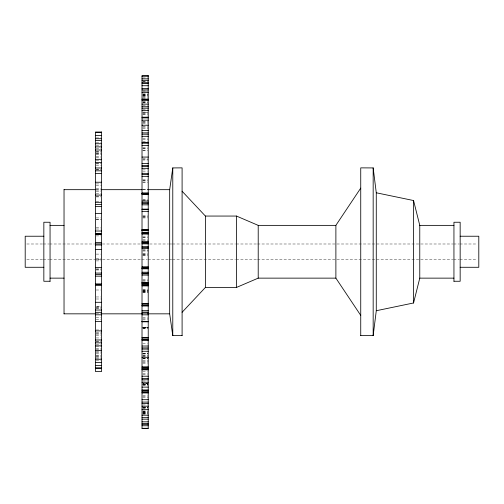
<?xml version="1.0" encoding="UTF-8"?>
<svg xmlns="http://www.w3.org/2000/svg" width="504" height="504" viewBox="0 0 504 504"><rect width="100%" height="100%" fill="white"/><g stroke="black" fill="none" stroke-linecap="round" stroke-linejoin="round"><path stroke-width="0.38" stroke-dasharray="2.52 1.89" d="M142.79 77.969L147.452 77.969M142.79 81.396L147.452 81.396M142.79 81.68L147.452 81.68M142.79 90.947L147.452 90.947M142.79 93.908L147.452 93.908M142.79 94.38L148.226 94.393M142.79 94.689L147.452 94.689M142.79 95.01L147.452 95.01M142.79 95.615L147.452 95.615M142.79 95.873L147.452 95.873M142.79 95.943L147.452 95.943M142.79 96.396L147.452 96.396M142.79 97.814L147.452 97.814M142.79 98.16L147.452 98.16M142.79 101.865L147.452 101.802M142.79 102.06L147.452 102.06M142.79 102.495L147.452 102.495M142.79 102.923L148.226 102.892M142.79 105.72L147.452 105.72M142.79 109.154L147.452 109.154M142.79 112.083L147.452 112.083M142.79 113.362L147.452 113.362M142.79 114.043L147.452 114.043M142.79 114.654L147.452 114.654M142.79 121.262L147.452 121.262M142.79 121.955L147.452 121.955M142.79 122.384L147.452 122.384M142.79 123.814L147.452 123.814M142.79 126.365L147.452 126.365M142.79 127.109L148.226 127.109M142.79 128.299L148.226 128.299M96.188 137.932L100.85 137.932M142.79 138.335L147.452 138.335M142.79 139.621L148.226 139.621M142.79 141.681L147.452 141.681M96.188 142.852L100.85 142.852M96.188 145.335L101.625 145.335M142.79 147.754L147.452 147.754M96.188 148.384L100.85 148.384M142.79 148.409L147.452 148.409M142.79 148.812L147.452 148.812M142.79 150.179L147.452 150.179M142.79 150.608L147.452 150.608M96.188 151.307L101.625 151.307M96.188 151.887L100.85 151.887M96.188 152.895L100.85 152.895M96.188 153.588L100.85 153.588M96.188 153.89L101.625 153.89M96.188 154.728L101.625 154.728M96.188 156.757L100.85 156.757M96.188 157.676L100.85 157.676M142.79 158.71L147.452 158.71M142.79 159.869L148.226 159.907L142.79 159.951M96.188 160.669L100.85 160.669M96.188 163.554L101.625 163.554M96.188 163.888L100.85 163.888M96.188 165.577L101.625 165.577M96.188 169.439L100.85 169.439M96.188 169.754L101.625 169.754M142.79 169.905L147.452 169.905M142.79 171.877L147.452 171.877M142.79 179.852L147.452 179.852M142.79 180.438L147.452 180.438M142.79 180.791L147.452 180.791M142.79 182.026L147.452 182.026M142.79 182.417L147.452 182.417M96.188 183.922L100.85 183.922M96.188 185.812L101.625 185.812M96.188 188.71L100.85 188.71M96.119 189.674L100.813 189.674M143.067 189.674L147.76 189.674M142.79 189.781L148.226 189.781M96.188 190.033L101.625 190.033M96.188 191.186L100.85 191.186M96.188 193.486L101.625 193.486M96.188 196.207L100.85 196.207M96.188 196.919L100.85 196.919M142.79 199.458L147.452 199.458M142.79 200.063L147.452 200.063M142.79 200.214L148.226 200.214M96.188 201.222L100.85 201.222M142.79 215.825L147.452 215.825M142.79 216.304L147.452 216.304M142.79 216.594L147.452 216.594M142.79 217.627L147.452 217.627M96.188 217.917L100.85 217.917M142.79 217.961L147.452 217.961M96.188 219.259L101.625 219.259M96.188 219.505L100.85 219.505M96.188 227.354L100.85 227.354M96.188 229.011L100.85 229.011M96.188 235.91L100.85 235.91M142.79 236.143L147.452 236.143M142.79 237.245L147.452 237.245M142.79 237.548L147.452 237.548M142.79 239.784L147.452 239.784M142.79 240.345L148.226 240.345M26.775 243.993L42.525 243.993M43.312 243.993L48.825 243.993M49.612 243.993L94.5 243.993M102.375 243.993L140.963 243.993M149.625 243.993L168.525 243.993M169.312 243.993L171.675 243.993M172.463 243.993L181.125 243.993M181.912 243.993L235.463 243.993M236.25 243.993L256.725 243.993M257.512 243.993L452.812 243.993M453.6 243.993L459.113 243.993M459.9 243.993L477.225 243.993M142.79 249.833L147.452 249.833M142.79 250.286L148.226 250.286M142.79 251.023L148.226 251.023M142.79 253.733L147.452 253.733M96.188 254.098L100.85 254.098M142.79 254.079L147.452 254.079M142.79 254.287L147.452 254.287M142.79 255.062L147.452 255.062M142.79 255.326L147.452 255.326M96.188 258.527L100.85 258.527M26.775 259.516L42.525 259.516M43.312 259.516L48.825 259.516M49.612 259.516L140.963 259.516M141.75 259.516L147.262 259.516M148.05 259.516L168.525 259.516M169.312 259.516L171.675 259.516M172.463 259.516L181.125 259.516M181.912 259.516L235.463 259.516M236.25 259.516L256.725 259.516M257.512 259.516L452.812 259.516M453.6 259.516L459.113 259.516M459.9 259.516L477.225 259.516M96.188 259.604L101.625 259.604M96.188 260.908L100.85 260.908M96.188 268.934L100.85 268.934M96.188 269.577L100.85 269.577M96.188 269.98L101.625 269.98M142.79 279.298L147.452 279.298M142.79 280.394L148.226 280.394M142.79 281.075L147.452 281.075M142.79 289.68L147.452 289.68M96.188 290.002L100.85 290.002M142.79 290.046L147.452 290.046M142.79 290.153L148.226 290.153M142.79 290.329L148.226 290.329M142.79 291.533L147.452 291.533M142.79 291.734L147.452 291.734M142.79 291.848L148.226 291.848M142.79 292.326L147.452 292.326M142.79 292.503L148.226 292.503M96.188 296.969L100.85 296.969M96.188 298.998L101.625 298.998M96.963 306.52L101.625 306.52M96.188 306.602L100.85 306.602M96.188 307.314L101.625 307.314M96.188 307.994L100.85 307.994M96.188 308.448L100.85 308.448M96.188 313.406L101.625 313.406M142.79 317.331L147.452 317.331M96.188 317.709L100.85 317.709M142.79 318.9L148.226 318.9M96.188 319.599L100.85 319.599M142.79 319.876L147.452 319.876M147.452 327.191L142.79 327.191L148.226 327.247M142.79 327.398L147.452 327.398M142.79 327.48L148.226 327.48M142.79 327.562L148.226 327.562M142.79 327.953L148.226 327.953M142.79 328.192L147.452 328.192M142.79 328.444L147.452 328.444M96.188 329.962L100.85 329.962M96.188 332.697L101.625 332.697M96.188 333.768L101.625 333.768M96.188 334.083L100.85 334.083M96.188 335.544L100.85 335.544M96.188 337.945L100.85 337.945M96.188 341.12L101.625 341.095M96.188 341.851L100.85 341.851M142.79 343.224L147.452 343.224M96.188 344.194L100.85 344.194M96.188 346.758L100.85 346.758M96.188 348.793L101.625 348.793M96.188 349.631L101.625 349.631M96.188 351.635L100.85 351.635M96.188 352.214L101.625 352.214M142.79 353.247L147.452 353.247M142.79 353.436L147.452 353.436M96.188 353.524L100.85 353.524M142.79 353.524L148.226 353.524M142.79 353.783L147.452 353.783M142.79 355.005L147.452 355.005M96.188 355.131L100.85 355.131M142.79 355.181L147.452 355.181M96.188 355.944L100.85 355.944M142.79 356.019L148.226 356.019M142.79 356.542L147.452 356.542M96.188 356.637L100.85 356.637M96.188 357.141L100.85 357.141M96.188 358.186L101.625 358.186M142.79 358.64L148.226 358.64M142.79 358.728L148.226 358.728M142.79 358.848L147.452 358.848M96.188 360.669L100.85 360.669M142.79 360.776L148.226 360.776M142.79 361.708L148.226 361.708M142.79 362.294L147.452 362.294M142.79 363.151L147.452 363.151M142.79 371.555L147.452 371.555M142.79 373.829L147.452 373.829M142.79 374.51L147.452 374.51M142.79 380.993L147.452 380.993M147.452 383.16L142.79 383.16L148.226 383.229M148.226 383.582L142.79 383.582L147.452 383.701M142.79 384.199L148.226 384.199M142.79 384.382L147.452 384.382M142.79 384.634L147.452 384.634M142.79 384.659L147.452 384.659M142.79 384.968L148.226 384.968M142.79 385.806L147.452 385.806M142.79 395.653L147.452 395.653M142.79 396.346L147.452 396.346M142.79 397.662L148.226 397.662M142.79 404.951L147.452 404.951M142.79 407.024L147.452 407.024M142.79 407.371L147.452 407.371M142.79 407.541L147.452 407.541M142.79 407.579L148.226 407.579M142.79 407.793L147.452 407.843M142.79 407.95L147.452 407.95M142.79 408.467L147.452 408.435M142.79 410.955L147.452 410.955M142.79 411.573L147.452 411.573M142.79 411.869L147.452 411.869M142.79 412.02L147.452 412.02M142.79 412.53L147.452 412.53M142.79 412.845L147.452 412.845M142.79 412.921L147.452 412.921M142.79 413.286L147.452 413.261M142.79 413.324L147.452 413.324M142.79 413.79L147.452 413.79M142.79 414.527L147.452 414.527M147.452 91.067L142.79 91.067L147.452 91.073M147.452 112.348L142.79 112.348L147.452 112.398"/><path stroke-width="0.76" d="M376.274 192.723L376.274 310.785L373.168 335.582L360.738 335.582M182.095 335.639L182.095 167.87L172.778 167.927L169.672 189.674L147.76 189.674M360.738 335.639L360.738 167.87L373.168 167.927L376.274 192.78L413.557 200.535L419.769 225.37L419.769 278.164L413.557 302.973L376.274 310.729M360.738 315.384L335.885 278.139L335.885 225.345L360.738 188.118M182.095 312.285L205.399 287.45L236.464 287.45L258.212 278.139L335.885 278.139M50.053 281.251L43.842 281.27L43.842 222.239L50.053 222.258L50.053 281.27M142.015 76.261L148.226 76.261M142.015 78.845L148.226 78.845M142.015 80.344L148.226 80.344M142.015 82.751L148.226 82.751M142.015 83.343L148.226 83.343M142.015 85.73L148.226 85.73M142.015 88.383L148.226 88.383M142.015 89.907L148.226 89.907M142.015 92.345L148.226 92.345M142.015 99.124L148.226 99.124M142.015 99.811L148.226 99.811M142.015 100.202L148.226 100.202M142.015 104.139L148.226 104.139M142.015 106.728L148.226 106.728M142.015 108.184L148.226 108.184M142.015 110.527L148.226 110.527M142.015 117.193L148.226 117.193M142.015 117.892L148.226 117.892M142.015 120.185L148.226 120.185M142.015 125.225L148.226 125.225M142.015 130.505L148.226 130.505M95.413 132.546L101.625 132.546M142.015 132.886L148.226 132.886M142.015 134.203L148.226 134.203M95.413 135.601L101.625 135.601M142.015 136.313L148.226 136.313M95.413 138.707L101.625 138.707M95.413 140.503L101.625 140.503M142.015 142.512L148.226 142.512M142.015 143.18L148.226 143.18M95.413 143.747L101.625 143.747M142.015 145.398L148.226 145.398M95.413 146.885L101.625 146.885M95.413 149.997L101.625 149.997M142.015 157.072L148.226 157.072M95.413 159.327L101.625 159.327M95.413 162.395L101.625 162.395M142.015 163.403L148.226 163.403M142.015 165.444L148.226 165.444M142.015 166.553L148.226 166.553M95.413 167.977L101.625 167.977M142.015 168.323L148.226 168.323M95.413 170.825L101.625 170.825M95.413 173.559L101.625 173.559M142.015 173.716L148.226 173.716M142.015 174.315L148.226 174.315M142.015 176.343L148.226 176.343M95.413 182.234L101.625 182.234M64.033 189.674L95.332 189.674M101.594 189.674L142.279 189.674M142.015 193.082L148.226 193.082M142.015 193.208L148.226 193.208M142.015 193.719L148.226 193.719M142.015 193.958L148.226 193.958M142.015 194.015L148.226 194.021M142.015 194.134L148.226 194.134M95.413 195.073L101.625 195.073M142.015 201.064L148.226 201.064M95.413 202.312L101.625 202.312M142.015 202.658L148.226 202.658M142.015 203.496L148.226 203.496M95.413 204.523L101.625 204.523M142.015 204.832L148.226 204.832M95.413 206.552L101.625 206.552M142.015 209.129L148.226 209.129M142.015 209.626L148.226 209.626M142.015 211.352L148.226 211.352M95.413 213.52L101.625 213.52M50.053 225.37L64.033 225.37M182.095 191.224L205.399 216.058L236.464 216.058L258.212 225.37L335.885 225.37M419.769 225.37L453.946 225.37M142.015 229.402L148.226 229.402M142.015 229.622L148.226 229.622M142.015 230.252L148.226 230.252M142.015 230.416L148.226 230.416M142.015 230.693L148.226 230.693M95.413 231.015L101.625 231.015M142.015 232.659L148.226 232.659M142.015 233.119L148.226 233.119M142.015 233.402L148.226 233.402M95.413 233.541L101.625 233.541M95.413 233.944L101.625 233.944M142.015 234.07L148.226 234.07M95.413 234.587L101.625 234.587M43.842 236.231L25.2 236.231L25.2 267.29L43.842 267.277M460.158 236.231L478.8 236.231L478.8 267.29L460.158 267.277M142.015 241.454L148.226 241.454M142.015 242.518L148.226 242.518M95.413 242.613L101.625 242.613M142.015 243.035L148.226 243.035M95.413 243.917L101.625 243.917M142.015 243.867L148.226 243.867M95.413 244.994L101.625 244.994M142.015 246.834L148.226 246.834M142.015 247.212L148.226 247.212M142.015 248.535L148.226 248.535M95.413 249.423L101.625 249.423M142.015 266.925L148.226 266.925M142.015 267.227L148.226 267.227M95.413 267.611L101.625 267.611M142.015 268.134L148.226 268.134M142.015 268.386L148.226 268.386M142.015 268.802L148.226 268.802M142.015 272.217L148.226 272.217M95.413 273.073L101.625 273.073M142.015 273.212L148.226 273.212M142.015 273.836L148.226 273.836M95.413 274.51L101.625 274.51M142.015 275.077L148.226 275.077M95.413 276.167L101.625 276.167M50.053 278.139L64.033 278.139M419.769 278.139L453.946 278.139M142.015 282.397L148.226 282.397M142.015 282.876L148.226 282.876M142.015 283.046L148.226 283.046M142.015 283.33L148.226 283.33M95.413 284.017L101.625 284.017M95.413 284.256L101.625 284.262M142.015 284.81L148.226 284.81M142.015 285.037L148.226 285.037M95.413 285.604L101.625 285.604M142.015 285.894L148.226 285.894M95.413 302.299L101.625 302.299M142.015 303.635L148.226 303.635M142.015 303.994L148.226 303.994M142.015 305.134L148.226 305.134M142.015 305.462L148.226 305.462M142.015 305.997L148.226 305.997M95.413 310.036L101.625 310.036M142.015 310.672L148.226 310.672M142.015 312.152L148.226 312.152M95.413 312.329L101.625 312.329M142.015 313.085L148.226 313.085M64.033 313.834L95.332 313.834M101.594 313.834L142.279 313.834M147.76 313.834L169.672 313.834L172.778 335.582L182.095 335.582M95.413 314.811L101.625 314.811M142.015 314.83L148.226 314.83M95.413 321.533L101.625 321.533M142.015 321.489L148.226 321.457M142.015 321.64L148.226 321.64M142.015 321.779L148.226 321.779M95.413 330.889L101.625 330.889M142.015 337.617L148.226 337.617M142.015 338.026L148.226 338.026M142.015 339.331L148.226 339.331M142.015 339.715L148.226 339.715M95.413 339.967L101.625 339.967M142.015 340.339L148.226 340.339M95.413 342.846L101.625 342.846M95.413 345.845L101.625 345.845M142.015 346.021L148.226 346.021M142.015 347.918L148.226 347.918M142.015 349.096L148.226 349.096M95.413 350.626L101.625 350.626M142.015 351.263L148.226 351.263M142.015 357.292L148.226 357.292M95.413 359.257L101.625 359.257M95.413 362.376L101.625 362.376M95.413 365.532L101.625 365.532M142.015 366.893L148.226 366.893M142.015 367.321L148.226 367.321M95.413 367.8L101.625 367.8M95.413 368.569L101.625 368.569M142.015 368.726L148.226 368.726M142.015 369.149L148.226 369.149M142.015 369.829L148.226 369.829M142.015 376.211L148.226 376.211M142.015 378.409L148.226 378.409M142.015 379.783L148.226 379.783M142.015 382.24L148.226 382.24M142.015 387.122L148.226 387.122M142.015 389.964L148.226 389.964M142.015 390.392L148.226 390.392M142.015 391.822L148.226 391.822M142.015 392.257L148.226 392.257M142.015 392.95L148.226 392.95M142.015 399.697L148.226 399.697M142.015 402.085L148.226 402.085M142.015 403.572L148.226 403.572M142.015 406.192L148.226 406.192M142.015 409.658L148.226 409.658M142.015 415.208L148.226 415.208M142.015 417.652L148.226 417.652M142.015 419.177L148.226 419.177M142.015 421.823L148.226 421.823M142.015 423.681L148.226 423.681M142.015 424.286L148.226 424.286M142.015 425.76L148.226 425.76M142.015 428.287L148.226 428.287M453.946 281.251L460.158 281.27L460.158 222.239L453.946 222.258L453.946 281.27M413.557 200.491L413.557 303.017M373.168 167.87L373.168 335.639M258.212 225.345L258.212 278.164M236.464 216.027L236.464 287.482M205.399 216.027L205.399 287.482M172.778 167.87L172.778 335.639M169.672 189.617L169.672 313.891M64.033 189.617L64.033 313.891M148.226 75.556L142.015 75.556L142.015 428.444L148.226 428.444L148.226 75.556M101.625 132.023L95.413 132.023L95.413 371.492L101.625 371.492L101.625 132.023M148.226 193.53L142.015 193.53L148.226 193.593"/></g></svg>
